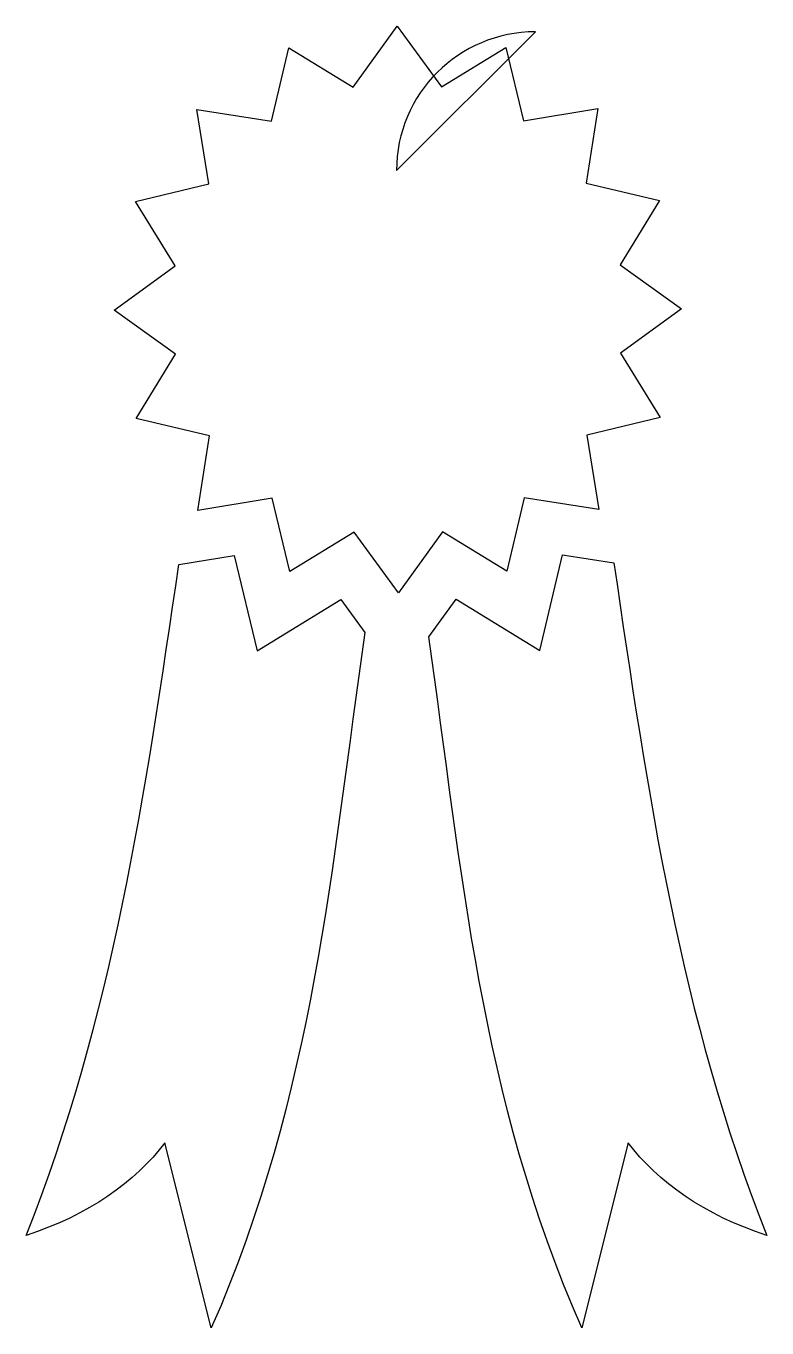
# Model space of a CAD drawing. Header units: centimetres. Extents: x -5.6 to 5.6, y -10.1 to 9.5.
import ezdxf

# ---------------------------------------------------------------- set-up
doc = ezdxf.new("R2010")
doc.units = ezdxf.units.CM
doc.header["$MEASUREMENT"] = 0
doc.layers.add('Layer 1', color=7, linetype='Continuous')

msp = doc.modelspace()

# ---------------------------------------------------------------- linework, layer by layer
at = {"layer": 'Layer 1'}
for points, knots in [([(0.03723, 9.54261), (0.03723, 9.54261), (-0.62788, 8.62107), (-0.62788, 8.62107), (-0.62788, 8.62107), (-0.62788, 8.62107), (-1.59774, 9.21395), (-1.59774, 9.21395), (-1.59774, 9.21395), (-1.59774, 9.21395), (-1.85927, 8.10814), (-1.85927, 8.10814), (-1.85927, 8.10814), (-1.85927, 8.10814), (-2.9822, 8.28495), (-2.9822, 8.28495), (-2.9822, 8.28495), (-2.9822, 8.28495), (-2.80054, 7.16311), (-2.80054, 7.16311), (-2.80054, 7.16311), (-2.80054, 7.16311), (-3.90576, 6.89673), (-3.90576, 6.89673), (-3.90576, 6.89673), (-3.90576, 6.89673), (-3.30845, 5.92982), (-3.30845, 5.92982), (-3.30845, 5.92982), (-3.30845, 5.92982), (-4.22746, 5.26104), (-4.22746, 5.26104), (-4.22746, 5.26104), (-4.22746, 5.26104), (-3.30555, 4.59631), (-3.30555, 4.59631), (-3.30555, 4.59631), (-3.30555, 4.59631), (-3.89864, 3.62678), (-3.89864, 3.62678), (-3.89864, 3.62678), (-3.89864, 3.62678), (-2.79241, 3.36534), (-2.79241, 3.36534), (-2.79241, 3.36534), (-2.79241, 3.36534), (-2.96926, 2.24266), (-2.96926, 2.24266), (-2.96926, 2.24266), (-2.96926, 2.24266), (-1.84704, 2.42432), (-1.84704, 2.42432), (-1.84704, 2.42432), (-1.84704, 2.42432), (-1.58071, 1.31952), (-1.58071, 1.31952), (-1.58071, 1.31952), (-1.58071, 1.31952), (-0.6135, 1.91662), (-0.6135, 1.91662), (-0.6135, 1.91662), (-0.6135, 1.91662), (0.05549, 0.99786), (0.05549, 0.99786), (0.05549, 0.99786), (0.05549, 0.99786), (0.72056, 1.91948), (0.72056, 1.91948), (0.72056, 1.91948), (0.72056, 1.91948), (1.69042, 1.3266), (1.69042, 1.3266), (1.69042, 1.3266), (1.69042, 1.3266), (1.87103, 2.09026), (1.87103, 2.09026), (1.87103, 2.09026), (1.87103, 2.09026), (1.95199, 2.4325), (1.95199, 2.4325), (1.95199, 2.4325), (1.95199, 2.4325), (3.07505, 2.25565), (3.07505, 2.25565), (3.07505, 2.25565), (3.07505, 2.25565), (2.89331, 3.37757), (2.89331, 3.37757), (2.89331, 3.37757), (2.89331, 3.37757), (3.99853, 3.64382), (3.99853, 3.64382), (3.99853, 3.64382), (3.99853, 3.64382), (3.40118, 4.61065), (3.40118, 4.61065), (3.40118, 4.61065), (3.40118, 4.61065), (4.32032, 5.27943), (4.32032, 5.27943), (4.32032, 5.27943), (4.32032, 5.27943), (3.3984, 5.94429), (3.3984, 5.94429), (3.3984, 5.94429), (3.3984, 5.94429), (3.99145, 6.91382), (3.99145, 6.91382), (3.99145, 6.91382), (3.99145, 6.91382), (2.88522, 7.17526), (2.88522, 7.17526), (2.88522, 7.17526), (2.88522, 7.17526), (3.0619, 8.29794), (3.0619, 8.29794), (3.0619, 8.29794), (3.0619, 8.29794), (1.93981, 8.11632), (1.93981, 8.11632), (1.93981, 8.11632), (1.93981, 8.11632), (1.67339, 9.22112), (1.67339, 9.22112), (1.67339, 9.22112), (1.67339, 9.22112), (0.70623, 8.62402), (0.70623, 8.62402), (0.70623, 8.62402), (0.70623, 8.62402), (0.03715, 9.54278), (0.03715, 9.54278), (0.03715, 9.54278), (0.03715, 9.54278), (0.03723, 9.54261), (0.03723, 9.54261)], [0, 0, 0, 0, 0.02857143, 0.02857143, 0.02857143, 0.02857143, 0.05714286, 0.05714286, 0.05714286, 0.05714286, 0.08571429, 0.08571429, 0.08571429, 0.08571429, 0.11428571, 0.11428571, 0.11428571, 0.11428571, 0.14285714, 0.14285714, 0.14285714, 0.14285714, 0.17142857, 0.17142857, 0.17142857, 0.17142857, 0.2, 0.2, 0.2, 0.2, 0.22857143, 0.22857143, 0.22857143, 0.22857143, 0.25714286, 0.25714286, 0.25714286, 0.25714286, 0.28571429, 0.28571429, 0.28571429, 0.28571429, 0.31428571, 0.31428571, 0.31428571, 0.31428571, 0.34285714, 0.34285714, 0.34285714, 0.34285714, 0.37142857, 0.37142857, 0.37142857, 0.37142857, 0.4, 0.4, 0.4, 0.4, 0.42857143, 0.42857143, 0.42857143, 0.42857143, 0.45714286, 0.45714286, 0.45714286, 0.45714286, 0.48571429, 0.48571429, 0.48571429, 0.48571429, 0.51428571, 0.51428571, 0.51428571, 0.51428571, 0.54285714, 0.54285714, 0.54285714, 0.54285714, 0.57142857, 0.57142857, 0.57142857, 0.57142857, 0.6, 0.6, 0.6, 0.6, 0.62857143, 0.62857143, 0.62857143, 0.62857143, 0.65714286, 0.65714286, 0.65714286, 0.65714286, 0.68571429, 0.68571429, 0.68571429, 0.68571429, 0.71428571, 0.71428571, 0.71428571, 0.71428571, 0.74285714, 0.74285714, 0.74285714, 0.74285714, 0.77142857, 0.77142857, 0.77142857, 0.77142857, 0.8, 0.8, 0.8, 0.8, 0.82857143, 0.82857143, 0.82857143, 0.82857143, 0.85714286, 0.85714286, 0.85714286, 0.85714286, 0.88571429, 0.88571429, 0.88571429, 0.88571429, 0.91428571, 0.91428571, 0.91428571, 0.91428571, 0.94285714, 0.94285714, 0.94285714, 0.94285714, 1, 1, 1, 1]), ([(0.02661, 7.36337), (0.02661, 8.51923), (0.96429, 9.45659), (2.12054, 9.45659), (2.12054, 9.45659), (2.12054, 9.45659), (0.02661, 7.36337), (0.02661, 7.36337)], [0, 0, 0, 0, 0.33333333, 0.33333333, 0.33333333, 0.33333333, 1, 1, 1, 1]), ([(2.52907, 1.57337), (2.52907, 1.57337), (2.18827, 0.13274), (2.18827, 0.13274), (2.18827, 0.13274), (2.18827, 0.13274), (0.92492, 0.90505), (0.92492, 0.90505), (0.92492, 0.90505), (0.92492, 0.90505), (0.51391, 0.33561), (0.51391, 0.33561), (0.51391, 0.33561), (1.00871, -3.12385), (1.27715, -6.57298), (2.81856, -10.07988), (2.81856, -10.07988), (2.81856, -10.07988), (3.51657, -7.28899), (3.51657, -7.28899), (3.51657, -7.28899), (3.95976, -7.87154), (4.67703, -8.38772), (5.61046, -8.68441), (5.61046, -8.68441), (4.30009, -5.41399), (3.80694, -1.98025), (3.30328, 1.4515), (3.30328, 1.4515), (3.30328, 1.4515), (2.52908, 1.57337), (2.52908, 1.57337), (2.52908, 1.57337), (2.52908, 1.57337), (2.52907, 1.57337), (2.52907, 1.57337)], [0, 0, 0, 0, 0.1, 0.1, 0.1, 0.1, 0.2, 0.2, 0.2, 0.2, 0.3, 0.3, 0.3, 0.3, 0.4, 0.4, 0.4, 0.4, 0.5, 0.5, 0.5, 0.5, 0.6, 0.6, 0.6, 0.6, 0.7, 0.7, 0.7, 0.7, 0.8, 0.8, 0.8, 0.8, 1, 1, 1, 1]), ([(-2.42019, 1.5627), (-2.42019, 1.5627), (-3.25343, 1.42776), (-3.25343, 1.42776), (-3.25343, 1.42776), (-3.7559, -1.99603), (-4.24986, -5.4215), (-5.55715, -8.68441), (-5.55715, -8.68441), (-4.62372, -8.38772), (-3.9064, -7.87154), (-3.46317, -7.28899), (-3.46317, -7.28899), (-3.46317, -7.28899), (-2.76521, -10.07992), (-2.76521, -10.07992), (-2.76521, -10.07992), (-1.21368, -6.55004), (-0.95178, -3.0786), (-0.45061, 0.40363), (-0.45061, 0.40363), (-0.45061, 0.40363), (-0.81304, 0.90121), (-0.81304, 0.90121), (-0.81304, 0.90121), (-0.81304, 0.90121), (-2.07302, 0.12355), (-2.07302, 0.12355), (-2.07302, 0.12355), (-2.07302, 0.12355), (-2.42015, 1.56262), (-2.42015, 1.56262), (-2.42015, 1.56262), (-2.42015, 1.56262), (-2.42019, 1.5627), (-2.42019, 1.5627)], [0, 0, 0, 0, 0.1, 0.1, 0.1, 0.1, 0.2, 0.2, 0.2, 0.2, 0.3, 0.3, 0.3, 0.3, 0.4, 0.4, 0.4, 0.4, 0.5, 0.5, 0.5, 0.5, 0.6, 0.6, 0.6, 0.6, 0.7, 0.7, 0.7, 0.7, 0.8, 0.8, 0.8, 0.8, 1, 1, 1, 1])]:
    msp.add_open_spline(points, degree=3, knots=knots, dxfattribs=at)

doc.saveas('drawing.dxf')
